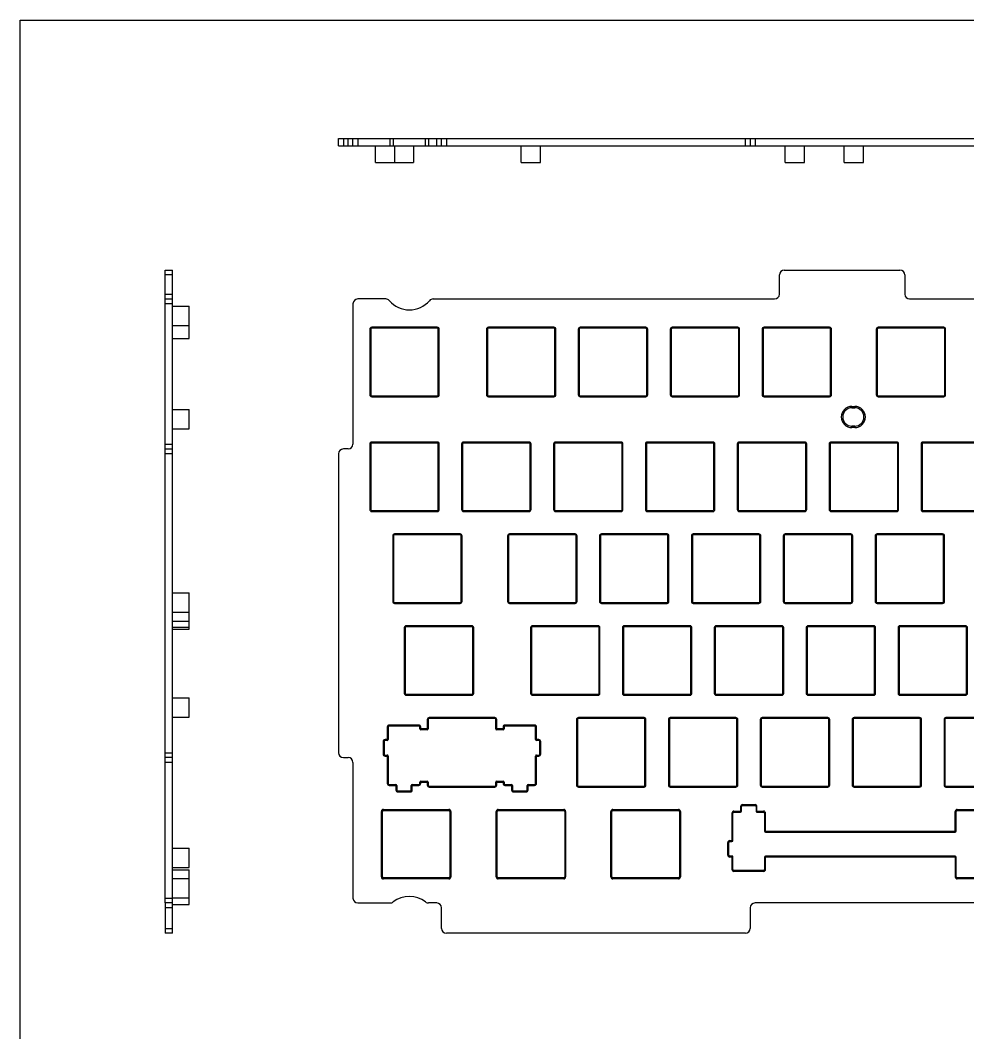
# Model space of a CAD drawing. Header units: millimetres. Extents: x 0 to 594, y 0 to 420.
# Drawn here: x 0 to 196.4, y 210 to 420 of the extents above; entities that cross this region are included whole.
import ezdxf

# ---------------------------------------------------------------- set-up
doc = ezdxf.new("R2010")
doc.units = ezdxf.units.MM
doc.header["$LTSCALE"] = 32.67
doc.layers.get('0').update_dxf_attribs({"linetype": 'CONTINUOUS'})

msp = doc.modelspace()

# ---------------------------------------------------------------- linework, layer by layer
at = {"color": 7, "linetype": 'Continuous'}
for p, q in [((0, 0), (0, 420)), ((0, 420), (594, 420)), ((65.99, 393.97), (65.99, 395.47)), ((65.99, 395.47), (503.15, 395.47)), ((66.99, 395.47), (66.99, 393.97)), ((67.99, 393.97), (67.99, 395.47)), ((68.99, 393.97), (68.99, 395.47)), ((69.99, 395.47), (69.99, 393.97)), ((76.72, 393.97), (76.72, 395.47)), ((77.33, 395.47), (77.33, 393.97)), ((84.05, 393.97), (84.05, 395.47)), ((84.66, 395.47), (84.66, 393.97)), ((86.35, 393.97), (86.35, 395.47)), ((87.35, 393.97), (87.35, 395.47)), ((88.35, 395.47), (88.35, 393.97)), ((150.35, 393.97), (150.35, 395.47)), ((151.35, 395.47), (151.35, 393.97)), ((152.35, 395.47), (152.35, 393.97)), ((65.99, 393.97), (503.15, 393.97)), ((73.64, 390.47), (73.64, 393.97)), ((77.64, 390.47), (77.64, 393.97)), ((81.54, 393.97), (81.54, 390.47)), ((103.88, 390.47), (103.88, 393.97)), ((107.88, 390.47), (107.88, 393.97)), ((158.62, 390.47), (158.62, 393.97)), ((162.62, 390.47), (162.62, 393.97)), ((170.84, 390.47), (170.84, 393.97)), ((174.84, 390.47), (174.84, 393.97)), ((73.64, 390.47), (77.64, 390.47)), ((77.7, 390.47), (81.54, 390.47)), ((103.88, 390.47), (107.88, 390.47)), ((158.62, 390.47), (162.62, 390.47)), ((170.84, 390.47), (174.84, 390.47)), ((30.05, 236.92), (30.05, 368.17)), ((30.05, 368.17), (31.55, 368.17)), ((31.55, 362.26), (31.55, 368.17)), ((158.4, 368.17), (182.4, 368.17)), ((31.55, 367.17), (30.05, 367.17)), ((157.4, 363.19), (157.4, 367.17)), ((183.4, 367.17), (183.4, 363.19)), ((30.05, 363.19), (31.55, 363.19)), ((30.05, 362.19), (31.55, 362.19)), ((31.55, 230.64), (31.55, 362.19)), ((75.78, 362.19), (69.99, 362.19)), ((85.6, 362.19), (156.4, 362.19)), ((184.4, 362.19), (202.92, 362.19)), ((31.55, 361.19), (30.05, 361.19)), ((31.55, 360.72), (35.05, 360.72)), ((35.05, 354.01), (35.05, 360.72)), ((68.99, 361.19), (68.99, 332.08)), ((31.55, 356.72), (35.05, 356.72)), ((72.47, 355.91), (72.47, 342.31)), ((72.47, 355.91), (72.67, 355.91)), ((72.67, 355.91), (72.67, 342.31)), ((72.87, 356.11), (72.87, 356.31)), ((86.47, 356.31), (72.87, 356.31)), ((86.47, 356.11), (72.87, 356.11)), ((86.47, 356.31), (86.47, 356.11)), ((86.67, 342.31), (86.67, 355.91)), ((86.67, 355.91), (86.87, 355.91)), ((86.87, 342.31), (86.87, 355.91)), ((96.66, 355.91), (96.66, 342.31)), ((96.66, 355.91), (96.86, 355.91)), ((96.86, 355.91), (96.86, 342.31)), ((97.06, 356.11), (97.06, 356.31)), ((110.66, 356.31), (97.06, 356.31)), ((110.66, 356.11), (97.06, 356.11)), ((110.66, 356.31), (110.66, 356.11)), ((110.86, 342.31), (110.86, 355.91)), ((110.86, 355.91), (111.06, 355.91)), ((111.06, 342.31), (111.06, 355.91)), ((115.71, 355.91), (115.71, 342.31)), ((115.71, 355.91), (115.91, 355.91)), ((115.91, 355.91), (115.91, 342.31)), ((116.11, 356.11), (116.11, 356.31)), ((129.71, 356.31), (116.11, 356.31)), ((129.71, 356.11), (116.11, 356.11)), ((129.71, 356.31), (129.71, 356.11)), ((129.91, 342.31), (129.91, 355.91)), ((129.91, 355.91), (130.11, 355.91)), ((130.11, 342.31), (130.11, 355.91)), ((134.76, 355.91), (134.76, 342.31)), ((134.76, 355.91), (134.96, 355.91)), ((134.96, 355.91), (134.96, 342.31)), ((135.16, 356.11), (135.16, 356.31)), ((148.76, 356.31), (135.16, 356.31)), ((148.76, 356.11), (135.16, 356.11)), ((148.76, 356.31), (148.76, 356.11)), ((148.96, 342.31), (148.96, 355.91)), ((148.96, 355.91), (149.16, 355.91)), ((149.16, 342.31), (149.16, 355.91)), ((153.81, 355.91), (153.81, 342.31)), ((153.81, 355.91), (154.01, 355.91)), ((154.01, 355.91), (154.01, 342.31)), ((154.21, 356.11), (154.21, 356.31)), ((167.81, 356.31), (154.21, 356.31)), ((167.81, 356.11), (154.21, 356.11)), ((167.81, 356.31), (167.81, 356.11)), ((168.01, 342.31), (168.01, 355.91)), ((168.01, 355.91), (168.21, 355.91)), ((168.21, 342.31), (168.21, 355.91)), ((177.47, 355.91), (177.47, 342.31)), ((177.47, 355.91), (177.67, 355.91)), ((177.67, 355.91), (177.67, 342.31)), ((177.87, 356.11), (177.87, 356.31)), ((191.47, 356.31), (177.87, 356.31)), ((191.47, 356.11), (177.87, 356.11)), ((191.47, 356.31), (191.47, 356.11)), ((191.67, 342.31), (191.67, 355.91)), ((191.67, 355.91), (191.87, 355.91)), ((191.87, 342.31), (191.87, 355.91)), ((31.55, 354.01), (35.05, 354.01)), ((72.67, 342.31), (72.47, 342.31)), ((86.87, 342.31), (86.67, 342.31)), ((96.86, 342.31), (96.66, 342.31)), ((111.06, 342.31), (110.86, 342.31)), ((115.91, 342.31), (115.71, 342.31)), ((130.11, 342.31), (129.91, 342.31)), ((134.96, 342.31), (134.76, 342.31)), ((149.16, 342.31), (148.96, 342.31)), ((154.01, 342.31), (153.81, 342.31)), ((168.21, 342.31), (168.01, 342.31)), ((177.67, 342.31), (177.47, 342.31)), ((191.87, 342.31), (191.67, 342.31)), ((72.87, 341.91), (72.87, 342.11)), ((72.87, 342.11), (86.47, 342.11)), ((72.87, 341.91), (86.47, 341.91)), ((86.47, 342.11), (86.47, 341.91)), ((97.06, 341.91), (97.06, 342.11)), ((97.06, 342.11), (110.66, 342.11)), ((97.06, 341.91), (110.66, 341.91)), ((110.66, 342.11), (110.66, 341.91)), ((116.11, 341.91), (116.11, 342.11)), ((116.11, 342.11), (129.71, 342.11)), ((116.11, 341.91), (129.71, 341.91)), ((129.71, 342.11), (129.71, 341.91)), ((135.16, 341.91), (135.16, 342.11)), ((135.16, 342.11), (148.76, 342.11)), ((135.16, 341.91), (148.76, 341.91)), ((148.76, 342.11), (148.76, 341.91)), ((154.21, 341.91), (154.21, 342.11)), ((154.21, 342.11), (167.81, 342.11)), ((154.21, 341.91), (167.81, 341.91)), ((167.81, 342.11), (167.81, 341.91)), ((177.87, 341.91), (177.87, 342.11)), ((177.87, 342.11), (191.47, 342.11)), ((177.87, 341.91), (191.47, 341.91)), ((191.47, 342.11), (191.47, 341.91)), ((31.55, 339.29), (35.05, 339.29)), ((35.05, 335.29), (35.05, 339.29)), ((172.43, 339.62), (172.43, 339.92)), ((172.43, 339.92), (173.03, 339.92)), ((172.43, 339.62), (173.03, 339.62)), ((173.03, 339.92), (173.03, 339.62)), ((31.55, 335.29), (35.05, 335.29)), ((31.55, 335.24), (35.05, 335.24)), ((172.43, 335.52), (172.43, 335.82)), ((173.03, 335.82), (172.43, 335.82)), ((173.03, 335.52), (172.43, 335.52)), ((173.03, 335.82), (173.03, 335.52)), ((30.05, 332.08), (31.55, 332.08)), ((72.47, 332.11), (72.47, 318.51)), ((72.47, 332.11), (72.67, 332.11)), ((72.67, 332.11), (72.67, 318.51)), ((72.87, 332.31), (72.87, 332.51)), ((86.47, 332.51), (72.87, 332.51)), ((86.47, 332.31), (72.87, 332.31)), ((86.47, 332.51), (86.47, 332.31)), ((86.67, 318.51), (86.67, 332.11)), ((86.67, 332.11), (86.87, 332.11)), ((86.87, 318.51), (86.87, 332.11)), ((91.52, 332.11), (91.52, 318.51)), ((91.52, 332.11), (91.72, 332.11)), ((91.72, 332.11), (91.72, 318.51)), ((91.92, 332.31), (91.92, 332.51)), ((105.52, 332.51), (91.92, 332.51)), ((105.52, 332.31), (91.92, 332.31)), ((105.52, 332.51), (105.52, 332.31)), ((105.72, 318.51), (105.72, 332.11)), ((105.72, 332.11), (105.92, 332.11)), ((105.92, 318.51), (105.92, 332.11)), ((110.57, 332.11), (110.57, 318.51)), ((110.57, 332.11), (110.77, 332.11)), ((110.77, 332.11), (110.77, 318.51)), ((110.97, 332.31), (110.97, 332.51)), ((124.57, 332.51), (110.97, 332.51)), ((124.57, 332.31), (110.97, 332.31)), ((124.57, 332.51), (124.57, 332.31)), ((124.77, 318.51), (124.77, 332.11)), ((124.77, 332.11), (124.97, 332.11)), ((124.97, 318.51), (124.97, 332.11)), ((129.62, 332.11), (129.62, 318.51)), ((129.62, 332.11), (129.82, 332.11)), ((129.82, 332.11), (129.82, 318.51)), ((130.02, 332.31), (130.02, 332.51)), ((143.62, 332.51), (130.02, 332.51)), ((143.62, 332.31), (130.02, 332.31)), ((143.62, 332.51), (143.62, 332.31)), ((143.82, 318.51), (143.82, 332.11)), ((143.82, 332.11), (144.02, 332.11)), ((144.02, 318.51), (144.02, 332.11)), ((148.67, 332.11), (148.67, 318.51)), ((148.67, 332.11), (148.87, 332.11)), ((148.87, 332.11), (148.87, 318.51)), ((149.07, 332.31), (149.07, 332.51)), ((162.67, 332.51), (149.07, 332.51)), ((162.67, 332.31), (149.07, 332.31)), ((162.67, 332.51), (162.67, 332.31)), ((162.87, 318.51), (162.87, 332.11)), ((162.87, 332.11), (163.07, 332.11)), ((163.07, 318.51), (163.07, 332.11)), ((167.72, 332.11), (167.72, 318.51)), ((167.72, 332.11), (167.92, 332.11)), ((167.92, 332.11), (167.92, 318.51)), ((168.12, 332.31), (168.12, 332.51)), ((181.72, 332.51), (168.12, 332.51)), ((181.72, 332.31), (168.12, 332.31)), ((181.72, 332.51), (181.72, 332.31)), ((181.92, 318.51), (181.92, 332.11)), ((181.92, 332.11), (182.12, 332.11)), ((182.12, 318.51), (182.12, 332.11)), ((186.77, 332.11), (186.77, 318.51)), ((186.77, 332.11), (186.97, 332.11)), ((186.97, 332.11), (186.97, 318.51)), ((187.17, 332.31), (187.17, 332.51)), ((200.77, 332.51), (187.17, 332.51)), ((200.77, 332.31), (187.17, 332.31)), ((30.05, 331.08), (31.55, 331.08)), ((31.55, 330.08), (30.05, 330.08)), ((65.99, 330.08), (65.99, 268.08)), ((67.99, 331.08), (66.99, 331.08)), ((72.67, 318.51), (72.47, 318.51)), ((72.87, 318.11), (72.87, 318.31)), ((72.87, 318.31), (86.47, 318.31)), ((72.87, 318.11), (86.47, 318.11)), ((86.47, 318.31), (86.47, 318.11)), ((86.87, 318.51), (86.67, 318.51)), ((91.72, 318.51), (91.52, 318.51)), ((91.92, 318.11), (91.92, 318.31)), ((91.92, 318.31), (105.52, 318.31)), ((91.92, 318.11), (105.52, 318.11)), ((105.52, 318.31), (105.52, 318.11)), ((105.92, 318.51), (105.72, 318.51)), ((110.77, 318.51), (110.57, 318.51)), ((110.97, 318.11), (110.97, 318.31)), ((110.97, 318.31), (124.57, 318.31)), ((110.97, 318.11), (124.57, 318.11)), ((124.57, 318.31), (124.57, 318.11)), ((124.97, 318.51), (124.77, 318.51)), ((129.82, 318.51), (129.62, 318.51)), ((130.02, 318.11), (130.02, 318.31)), ((130.02, 318.31), (143.62, 318.31)), ((130.02, 318.11), (143.62, 318.11)), ((143.62, 318.31), (143.62, 318.11)), ((144.02, 318.51), (143.82, 318.51)), ((148.87, 318.51), (148.67, 318.51)), ((149.07, 318.11), (149.07, 318.31)), ((149.07, 318.31), (162.67, 318.31)), ((149.07, 318.11), (162.67, 318.11)), ((162.67, 318.31), (162.67, 318.11)), ((163.07, 318.51), (162.87, 318.51)), ((167.92, 318.51), (167.72, 318.51)), ((168.12, 318.11), (168.12, 318.31)), ((168.12, 318.31), (181.72, 318.31)), ((168.12, 318.11), (181.72, 318.11)), ((181.72, 318.31), (181.72, 318.11)), ((182.12, 318.51), (181.92, 318.51)), ((186.97, 318.51), (186.77, 318.51)), ((187.17, 318.11), (187.17, 318.31)), ((187.17, 318.31), (200.77, 318.31)), ((187.17, 318.11), (200.77, 318.11)), ((77.22, 313.06), (77.22, 299.46)), ((77.22, 313.06), (77.42, 313.06)), ((77.42, 313.06), (77.42, 299.46)), ((77.62, 313.26), (77.62, 313.46)), ((91.22, 313.46), (77.62, 313.46)), ((91.22, 313.26), (77.62, 313.26)), ((91.22, 313.46), (91.22, 313.26)), ((91.42, 299.46), (91.42, 313.06)), ((91.42, 313.06), (91.62, 313.06)), ((91.62, 299.46), (91.62, 313.06)), ((101.05, 313.06), (101.05, 299.46)), ((101.05, 313.06), (101.25, 313.06)), ((101.25, 313.06), (101.25, 299.46)), ((101.45, 313.26), (101.45, 313.46)), ((115.05, 313.46), (101.45, 313.46)), ((115.05, 313.26), (101.45, 313.26)), ((115.05, 313.46), (115.05, 313.26)), ((115.25, 299.46), (115.25, 313.06)), ((115.25, 313.06), (115.45, 313.06)), ((115.45, 299.46), (115.45, 313.06)), ((120.1, 313.06), (120.1, 299.46)), ((120.1, 313.06), (120.3, 313.06)), ((120.3, 313.06), (120.3, 299.46)), ((120.5, 313.26), (120.5, 313.46)), ((134.1, 313.46), (120.5, 313.46)), ((134.1, 313.26), (120.5, 313.26)), ((134.1, 313.46), (134.1, 313.26)), ((134.3, 299.46), (134.3, 313.06)), ((134.3, 313.06), (134.5, 313.06)), ((134.5, 299.46), (134.5, 313.06)), ((139.15, 313.06), (139.15, 299.46)), ((139.15, 313.06), (139.35, 313.06)), ((139.35, 313.06), (139.35, 299.46)), ((139.55, 313.26), (139.55, 313.46)), ((153.15, 313.46), (139.55, 313.46)), ((153.15, 313.26), (139.55, 313.26)), ((153.15, 313.46), (153.15, 313.26)), ((153.35, 299.46), (153.35, 313.06)), ((153.35, 313.06), (153.55, 313.06)), ((153.55, 299.46), (153.55, 313.06)), ((158.2, 313.06), (158.2, 299.46)), ((158.2, 313.06), (158.4, 313.06)), ((158.4, 313.06), (158.4, 299.46)), ((158.6, 313.26), (158.6, 313.46)), ((172.2, 313.46), (158.6, 313.46)), ((172.2, 313.26), (158.6, 313.26)), ((172.2, 313.46), (172.2, 313.26)), ((172.4, 299.46), (172.4, 313.06)), ((172.4, 313.06), (172.6, 313.06)), ((172.6, 299.46), (172.6, 313.06)), ((177.25, 313.06), (177.25, 299.46)), ((177.25, 313.06), (177.45, 313.06)), ((177.45, 313.06), (177.45, 299.46)), ((177.65, 313.26), (177.65, 313.46)), ((191.25, 313.46), (177.65, 313.46)), ((191.25, 313.26), (177.65, 313.26)), ((191.25, 313.46), (191.25, 313.26)), ((191.45, 299.46), (191.45, 313.06)), ((191.45, 313.06), (191.65, 313.06)), ((191.65, 299.46), (191.65, 313.06)), ((31.55, 301.25), (35.05, 301.25)), ((35.05, 293.71), (35.05, 301.25)), ((77.42, 299.46), (77.22, 299.46)), ((77.62, 299.06), (77.62, 299.26)), ((77.62, 299.26), (91.22, 299.26)), ((77.62, 299.06), (91.22, 299.06)), ((91.22, 299.26), (91.22, 299.06)), ((91.62, 299.46), (91.42, 299.46)), ((101.25, 299.46), (101.05, 299.46)), ((101.45, 299.06), (101.45, 299.26)), ((101.45, 299.26), (115.05, 299.26)), ((101.45, 299.06), (115.05, 299.06)), ((115.05, 299.26), (115.05, 299.06)), ((115.45, 299.46), (115.25, 299.46)), ((120.3, 299.46), (120.1, 299.46)), ((120.5, 299.06), (120.5, 299.26)), ((120.5, 299.26), (134.1, 299.26)), ((120.5, 299.06), (134.1, 299.06)), ((134.1, 299.26), (134.1, 299.06)), ((134.5, 299.46), (134.3, 299.46)), ((139.35, 299.46), (139.15, 299.46)), ((139.55, 299.06), (139.55, 299.26)), ((139.55, 299.26), (153.15, 299.26)), ((139.55, 299.06), (153.15, 299.06)), ((153.15, 299.26), (153.15, 299.06)), ((153.55, 299.46), (153.35, 299.46)), ((158.4, 299.46), (158.2, 299.46)), ((158.6, 299.06), (158.6, 299.26)), ((158.6, 299.26), (172.2, 299.26)), ((158.6, 299.06), (172.2, 299.06)), ((172.2, 299.26), (172.2, 299.06)), ((172.6, 299.46), (172.4, 299.46)), ((177.45, 299.46), (177.25, 299.46)), ((177.65, 299.06), (177.65, 299.26)), ((177.65, 299.26), (191.25, 299.26)), ((177.65, 299.06), (191.25, 299.06)), ((191.25, 299.26), (191.25, 299.06)), ((191.65, 299.46), (191.45, 299.46)), ((31.55, 297.25), (35.05, 297.25)), ((31.55, 295.36), (35.05, 295.36)), ((31.55, 294.11), (35.05, 294.11)), ((79.61, 294.01), (79.61, 280.41)), ((79.61, 294.01), (79.81, 294.01)), ((79.81, 294.01), (79.81, 280.41)), ((80.01, 294.21), (80.01, 294.41)), ((93.61, 294.41), (80.01, 294.41)), ((93.61, 294.21), (80.01, 294.21)), ((93.61, 294.41), (93.61, 294.21)), ((93.81, 280.41), (93.81, 294.01)), ((93.81, 294.01), (94.01, 294.01)), ((94.01, 280.41), (94.01, 294.01)), ((105.8, 294.01), (105.8, 280.41)), ((105.8, 294.01), (106, 294.01)), ((106, 294.01), (106, 280.41)), ((106.2, 294.21), (106.2, 294.41)), ((119.8, 294.41), (106.2, 294.41)), ((119.8, 294.21), (106.2, 294.21)), ((119.8, 294.41), (119.8, 294.21)), ((120, 280.41), (120, 294.01)), ((120, 294.01), (120.2, 294.01)), ((120.2, 280.41), (120.2, 294.01)), ((124.85, 294.01), (124.85, 280.41)), ((124.85, 294.01), (125.05, 294.01)), ((125.05, 294.01), (125.05, 280.41)), ((125.25, 294.21), (125.25, 294.41)), ((138.85, 294.41), (125.25, 294.41)), ((138.85, 294.21), (125.25, 294.21)), ((138.85, 294.41), (138.85, 294.21)), ((139.05, 280.41), (139.05, 294.01)), ((139.05, 294.01), (139.25, 294.01)), ((139.25, 280.41), (139.25, 294.01)), ((143.9, 294.01), (143.9, 280.41)), ((143.9, 294.01), (144.1, 294.01)), ((144.1, 294.01), (144.1, 280.41)), ((144.3, 294.21), (144.3, 294.41)), ((157.9, 294.41), (144.3, 294.41)), ((157.9, 294.21), (144.3, 294.21)), ((157.9, 294.41), (157.9, 294.21)), ((158.1, 280.41), (158.1, 294.01)), ((158.1, 294.01), (158.3, 294.01)), ((158.3, 280.41), (158.3, 294.01)), ((162.95, 294.01), (162.95, 280.41)), ((162.95, 294.01), (163.15, 294.01)), ((163.15, 294.01), (163.15, 280.41)), ((163.35, 294.21), (163.35, 294.41)), ((176.95, 294.41), (163.35, 294.41)), ((176.95, 294.21), (163.35, 294.21)), ((176.95, 294.41), (176.95, 294.21)), ((177.15, 280.41), (177.15, 294.01)), ((177.15, 294.01), (177.35, 294.01)), ((177.35, 280.41), (177.35, 294.01)), ((182, 294.01), (182, 280.41)), ((182, 294.01), (182.2, 294.01)), ((182.2, 294.01), (182.2, 280.41)), ((182.4, 294.21), (182.4, 294.41)), ((196, 294.41), (182.4, 294.41)), ((196, 294.21), (182.4, 294.21)), ((196, 294.41), (196, 294.21)), ((196.2, 280.41), (196.2, 294.01)), ((196.2, 294.01), (196.4, 294.01)), ((196.4, 280.41), (196.4, 294.01)), ((31.55, 293.71), (35.05, 293.71)), ((31.55, 279.45), (35.05, 279.45)), ((35.05, 275.45), (35.05, 279.45)), ((79.81, 280.41), (79.61, 280.41)), ((80.01, 280.01), (80.01, 280.21)), ((80.01, 280.21), (93.61, 280.21)), ((80.01, 280.01), (93.61, 280.01)), ((93.61, 280.21), (93.61, 280.01)), ((94.01, 280.41), (93.81, 280.41)), ((106, 280.41), (105.8, 280.41)), ((106.2, 280.01), (106.2, 280.21)), ((106.2, 280.21), (119.8, 280.21)), ((106.2, 280.01), (119.8, 280.01)), ((119.8, 280.21), (119.8, 280.01)), ((120.2, 280.41), (120, 280.41)), ((125.05, 280.41), (124.85, 280.41)), ((125.25, 280.01), (125.25, 280.21)), ((125.25, 280.21), (138.85, 280.21)), ((125.25, 280.01), (138.85, 280.01)), ((138.85, 280.21), (138.85, 280.01)), ((139.25, 280.41), (139.05, 280.41)), ((144.1, 280.41), (143.9, 280.41)), ((144.3, 280.01), (144.3, 280.21)), ((144.3, 280.21), (157.9, 280.21)), ((144.3, 280.01), (157.9, 280.01)), ((157.9, 280.21), (157.9, 280.01)), ((158.3, 280.41), (158.1, 280.41)), ((163.15, 280.41), (162.95, 280.41)), ((163.35, 280.01), (163.35, 280.21)), ((163.35, 280.21), (176.95, 280.21)), ((163.35, 280.01), (176.95, 280.01)), ((176.95, 280.21), (176.95, 280.01)), ((177.35, 280.41), (177.15, 280.41)), ((182.2, 280.41), (182, 280.41)), ((182.4, 280.01), (182.4, 280.21)), ((182.4, 280.21), (196, 280.21)), ((182.4, 280.01), (196, 280.01)), ((196, 280.21), (196, 280.01)), ((196.4, 280.41), (196.2, 280.41)), ((31.55, 275.45), (35.05, 275.45)), ((84.78, 275.16), (84.78, 275.36)), ((98.38, 275.36), (84.78, 275.36)), ((98.38, 275.16), (84.78, 275.16)), ((98.38, 275.36), (98.38, 275.16)), ((115.73, 275.16), (115.73, 275.36)), ((129.33, 275.36), (115.73, 275.36)), ((129.33, 275.16), (115.73, 275.16)), ((129.33, 275.36), (129.33, 275.16)), ((134.78, 275.16), (134.78, 275.36)), ((148.38, 275.36), (134.78, 275.36)), ((148.38, 275.16), (134.78, 275.16)), ((148.38, 275.36), (148.38, 275.16)), ((153.83, 275.16), (153.83, 275.36)), ((167.43, 275.36), (153.83, 275.36)), ((167.43, 275.16), (153.83, 275.16)), ((167.43, 275.36), (167.43, 275.16)), ((172.88, 275.16), (172.88, 275.36)), ((186.48, 275.36), (172.88, 275.36)), ((186.48, 275.16), (172.88, 275.16)), ((186.48, 275.36), (186.48, 275.16)), ((191.93, 275.16), (191.93, 275.36)), ((205.53, 275.36), (191.93, 275.36)), ((205.53, 275.16), (191.93, 275.16)), ((76.1, 273.41), (76.1, 270.61)), ((76.1, 273.41), (76.3, 273.41)), ((76.3, 273.41), (76.3, 270.81)), ((76.5, 273.61), (76.5, 273.81)), ((82.65, 273.81), (76.5, 273.81)), ((82.65, 273.61), (76.5, 273.61)), ((82.65, 273.81), (82.65, 273.61)), ((82.85, 273.01), (82.85, 273.41)), ((82.85, 273.41), (83.05, 273.41)), ((84.58, 273.01), (82.85, 273.01)), ((83.05, 272.81), (83.05, 273.41)), ((84.38, 274.96), (84.38, 272.81)), ((84.38, 274.96), (84.58, 274.96)), ((84.58, 274.96), (84.58, 273.01)), ((98.58, 273.01), (98.58, 274.96)), ((98.58, 274.96), (98.78, 274.96)), ((100.3, 273.01), (98.58, 273.01)), ((98.78, 272.81), (98.78, 274.96)), ((100.1, 273.41), (100.1, 272.81)), ((100.1, 273.41), (100.3, 273.41)), ((100.3, 273.41), (100.3, 273.01)), ((100.5, 273.61), (100.5, 273.81)), ((106.65, 273.81), (100.5, 273.81)), ((106.65, 273.61), (100.5, 273.61)), ((106.65, 273.81), (106.65, 273.61)), ((106.85, 270.81), (106.85, 273.41)), ((106.85, 273.41), (107.05, 273.41)), ((107.05, 270.61), (107.05, 273.41)), ((115.33, 274.96), (115.33, 261.36)), ((115.33, 274.96), (115.53, 274.96)), ((115.53, 274.96), (115.53, 261.36)), ((129.53, 261.36), (129.53, 274.96)), ((129.53, 274.96), (129.73, 274.96)), ((129.73, 261.36), (129.73, 274.96)), ((134.38, 274.96), (134.38, 261.36)), ((134.38, 274.96), (134.58, 274.96)), ((134.58, 274.96), (134.58, 261.36)), ((148.58, 261.36), (148.58, 274.96)), ((148.58, 274.96), (148.78, 274.96)), ((148.78, 261.36), (148.78, 274.96)), ((153.43, 274.96), (153.43, 261.36)), ((153.43, 274.96), (153.63, 274.96)), ((153.63, 274.96), (153.63, 261.36)), ((167.63, 261.36), (167.63, 274.96)), ((167.63, 274.96), (167.83, 274.96)), ((167.83, 261.36), (167.83, 274.96)), ((172.48, 274.96), (172.48, 261.36)), ((172.48, 274.96), (172.68, 274.96)), ((172.68, 274.96), (172.68, 261.36)), ((186.68, 261.36), (186.68, 274.96)), ((186.68, 274.96), (186.88, 274.96)), ((186.88, 261.36), (186.88, 274.96)), ((191.53, 274.96), (191.53, 261.36)), ((191.53, 274.96), (191.73, 274.96)), ((191.73, 274.96), (191.73, 261.36)), ((84.38, 272.81), (83.05, 272.81)), ((100.1, 272.81), (98.78, 272.81)), ((75.23, 270.41), (75.23, 267.8)), ((75.23, 270.41), (75.43, 270.41)), ((75.43, 270.41), (75.43, 267.8)), ((75.63, 270.61), (75.63, 270.81)), ((76.3, 270.81), (75.63, 270.81)), ((76.1, 270.61), (75.63, 270.61)), ((107.53, 270.81), (106.85, 270.81)), ((107.53, 270.61), (107.05, 270.61)), ((107.53, 270.81), (107.53, 270.61)), ((107.73, 267.8), (107.73, 270.41)), ((107.73, 270.41), (107.93, 270.41)), ((107.93, 267.8), (107.93, 270.41)), ((30.05, 268.08), (31.55, 268.08)), ((31.55, 267.08), (30.05, 267.08)), ((66.99, 267.08), (67.99, 267.08)), ((75.43, 267.8), (75.23, 267.8)), ((75.63, 267.4), (75.63, 267.6)), ((75.63, 267.6), (76.1, 267.6)), ((75.63, 267.4), (76.3, 267.4)), ((76.1, 267.6), (76.1, 261.7)), ((76.3, 267.4), (76.3, 261.7)), ((106.85, 261.7), (106.85, 267.4)), ((106.85, 267.4), (107.53, 267.4)), ((107.05, 261.7), (107.05, 267.6)), ((107.05, 267.6), (107.53, 267.6)), ((107.53, 267.6), (107.53, 267.4)), ((107.93, 267.8), (107.73, 267.8)), ((31.55, 266.08), (30.05, 266.08)), ((68.99, 266.08), (68.99, 237.92)), ((76.3, 261.7), (76.1, 261.7)), ((76.5, 261.3), (76.5, 261.5)), ((76.5, 261.5), (77.88, 261.5)), ((76.5, 261.3), (78.08, 261.3)), ((77.88, 261.5), (77.88, 260.35)), ((78.08, 261.3), (78.08, 260.35)), ((81.08, 260.35), (81.08, 261.3)), ((81.08, 261.3), (82.65, 261.3)), ((81.28, 260.35), (81.28, 261.5)), ((81.28, 261.5), (82.65, 261.5)), ((82.65, 261.5), (82.65, 261.3)), ((82.85, 261.7), (82.85, 261.96)), ((82.85, 261.96), (84.58, 261.96)), ((83.05, 261.7), (82.85, 261.7)), ((83.05, 261.7), (83.05, 262.16)), ((83.05, 262.16), (84.38, 262.16)), ((84.38, 262.16), (84.38, 261.36)), ((84.58, 261.36), (84.38, 261.36)), ((84.58, 261.96), (84.58, 261.36)), ((84.78, 260.96), (84.78, 261.16)), ((84.78, 261.16), (98.38, 261.16)), ((84.78, 260.96), (98.38, 260.96)), ((98.38, 261.16), (98.38, 260.96)), ((98.58, 261.36), (98.58, 261.96)), ((98.58, 261.96), (100.3, 261.96)), ((98.78, 261.36), (98.58, 261.36)), ((98.78, 261.36), (98.78, 262.16)), ((98.78, 262.16), (100.1, 262.16)), ((100.1, 262.16), (100.1, 261.7)), ((100.3, 261.7), (100.1, 261.7)), ((100.3, 261.96), (100.3, 261.7)), ((100.5, 261.3), (100.5, 261.5)), ((100.5, 261.5), (101.88, 261.5)), ((100.5, 261.3), (102.08, 261.3)), ((101.88, 261.5), (101.88, 260.35)), ((102.08, 261.3), (102.08, 260.35)), ((105.08, 260.35), (105.08, 261.3)), ((105.08, 261.3), (106.65, 261.3)), ((105.28, 260.35), (105.28, 261.5)), ((105.28, 261.5), (106.65, 261.5)), ((106.65, 261.5), (106.65, 261.3)), ((107.05, 261.7), (106.85, 261.7)), ((115.53, 261.36), (115.33, 261.36)), ((115.73, 260.96), (115.73, 261.16)), ((115.73, 261.16), (129.33, 261.16)), ((115.73, 260.96), (129.33, 260.96)), ((129.33, 261.16), (129.33, 260.96)), ((129.73, 261.36), (129.53, 261.36)), ((134.58, 261.36), (134.38, 261.36)), ((134.78, 260.96), (134.78, 261.16)), ((134.78, 261.16), (148.38, 261.16)), ((134.78, 260.96), (148.38, 260.96)), ((148.38, 261.16), (148.38, 260.96)), ((148.78, 261.36), (148.58, 261.36)), ((153.63, 261.36), (153.43, 261.36)), ((153.83, 260.96), (153.83, 261.16)), ((153.83, 261.16), (167.43, 261.16)), ((153.83, 260.96), (167.43, 260.96)), ((167.43, 261.16), (167.43, 260.96)), ((167.83, 261.36), (167.63, 261.36)), ((172.68, 261.36), (172.48, 261.36)), ((172.88, 260.96), (172.88, 261.16)), ((172.88, 261.16), (186.48, 261.16)), ((172.88, 260.96), (186.48, 260.96)), ((186.48, 261.16), (186.48, 260.96)), ((186.88, 261.36), (186.68, 261.36)), ((191.73, 261.36), (191.53, 261.36)), ((191.93, 260.96), (191.93, 261.16)), ((191.93, 261.16), (205.53, 261.16)), ((191.93, 260.96), (205.53, 260.96)), ((78.08, 260.35), (77.88, 260.35)), ((78.28, 259.95), (78.28, 260.15)), ((78.28, 260.15), (80.88, 260.15)), ((78.28, 259.95), (80.88, 259.95)), ((80.88, 260.15), (80.88, 259.95)), ((81.28, 260.35), (81.08, 260.35)), ((102.08, 260.35), (101.88, 260.35)), ((102.28, 259.95), (102.28, 260.15)), ((102.28, 260.15), (104.88, 260.15)), ((102.28, 259.95), (104.88, 259.95)), ((104.88, 260.15), (104.88, 259.95)), ((105.28, 260.35), (105.08, 260.35)), ((75.28, 256.11), (75.28, 256.31)), ((75.28, 256.31), (88.88, 256.31)), ((88.88, 256.31), (88.88, 256.11)), ((99.08, 256.11), (99.08, 256.31)), ((99.08, 256.31), (112.68, 256.31)), ((112.68, 256.31), (112.68, 256.11)), ((122.88, 256.11), (122.88, 256.31)), ((122.88, 256.31), (136.48, 256.31)), ((136.48, 256.31), (136.48, 256.11)), ((149.35, 256.91), (149.35, 255.76)), ((149.35, 256.91), (149.55, 256.91)), ((149.55, 255.96), (149.55, 256.91)), ((149.75, 257.11), (149.75, 257.31)), ((149.75, 257.31), (152.35, 257.31)), ((149.75, 257.11), (152.35, 257.11)), ((152.35, 257.31), (152.35, 257.11)), ((152.55, 256.91), (152.55, 255.96)), ((152.55, 256.91), (152.75, 256.91)), ((152.75, 255.76), (152.75, 256.91)), ((194.25, 256.11), (194.25, 256.31)), ((194.25, 256.31), (207.85, 256.31)), ((74.88, 242.31), (74.88, 255.91)), ((74.88, 255.91), (75.08, 255.91)), ((75.08, 242.31), (75.08, 255.91)), ((75.28, 256.11), (88.88, 256.11)), ((89.08, 255.91), (89.08, 242.31)), ((89.08, 255.91), (89.28, 255.91)), ((89.28, 255.91), (89.28, 242.31)), ((98.68, 242.31), (98.68, 255.91)), ((98.68, 255.91), (98.88, 255.91)), ((98.88, 242.31), (98.88, 255.91)), ((99.08, 256.11), (112.68, 256.11)), ((112.88, 255.91), (112.88, 242.31)), ((112.88, 255.91), (113.08, 255.91)), ((113.08, 255.91), (113.08, 242.31)), ((122.48, 242.31), (122.48, 255.91)), ((122.48, 255.91), (122.68, 255.91)), ((122.68, 242.31), (122.68, 255.91)), ((122.88, 256.11), (136.48, 256.11)), ((136.68, 255.91), (136.68, 242.31)), ((136.68, 255.91), (136.88, 255.91)), ((136.88, 255.91), (136.88, 242.31)), ((147.57, 255.56), (147.57, 249.66)), ((147.57, 255.56), (147.77, 255.56)), ((147.77, 249.86), (147.77, 255.56)), ((147.97, 255.76), (147.97, 255.96)), ((147.97, 255.96), (149.55, 255.96)), ((147.97, 255.76), (149.35, 255.76)), ((152.55, 255.96), (154.12, 255.96)), ((152.75, 255.76), (154.12, 255.76)), ((154.12, 255.96), (154.12, 255.76)), ((154.32, 255.56), (154.32, 251.81)), ((154.32, 255.56), (154.52, 255.56)), ((154.52, 251.61), (154.52, 255.56)), ((193.85, 251.61), (193.85, 255.91)), ((193.85, 255.91), (194.05, 255.91)), ((194.05, 251.81), (194.05, 255.91)), ((194.25, 256.11), (207.85, 256.11)), ((154.32, 251.81), (194.05, 251.81)), ((154.52, 251.61), (193.85, 251.61)), ((31.55, 248.3), (35.05, 248.3)), ((35.05, 244.3), (35.05, 248.3)), ((146.7, 246.85), (146.7, 249.46)), ((146.7, 249.46), (146.9, 249.46)), ((146.9, 246.85), (146.9, 249.46)), ((147.1, 249.66), (147.1, 249.86)), ((147.1, 249.86), (147.77, 249.86)), ((147.1, 249.66), (147.57, 249.66)), ((146.9, 246.85), (146.7, 246.85)), ((147.1, 246.45), (147.1, 246.65)), ((147.57, 246.65), (147.1, 246.65)), ((147.77, 246.45), (147.1, 246.45)), ((147.57, 246.65), (147.57, 243.85)), ((147.77, 243.85), (147.77, 246.45)), ((154.32, 246.41), (154.32, 243.85)), ((194.05, 246.41), (154.32, 246.41)), ((154.52, 243.85), (154.52, 246.61)), ((193.85, 246.61), (154.52, 246.61)), ((193.85, 246.61), (193.85, 242.31)), ((194.05, 242.31), (194.05, 246.41)), ((31.55, 244.3), (35.05, 244.3)), ((31.55, 243.8), (35.05, 243.8)), ((35.05, 236.61), (35.05, 243.8)), ((147.77, 243.85), (147.57, 243.85)), ((147.97, 243.45), (147.97, 243.65)), ((154.12, 243.65), (147.97, 243.65)), ((154.12, 243.65), (154.12, 243.45)), ((154.52, 243.85), (154.32, 243.85)), ((31.55, 242), (35.05, 242)), ((75.08, 242.31), (74.88, 242.31)), ((75.28, 241.91), (75.28, 242.11)), ((88.88, 242.11), (75.28, 242.11)), ((88.88, 241.91), (75.28, 241.91)), ((88.88, 242.11), (88.88, 241.91)), ((89.28, 242.31), (89.08, 242.31)), ((98.88, 242.31), (98.68, 242.31)), ((99.08, 241.91), (99.08, 242.11)), ((112.68, 242.11), (99.08, 242.11)), ((112.68, 241.91), (99.08, 241.91)), ((112.68, 242.11), (112.68, 241.91)), ((113.08, 242.31), (112.88, 242.31)), ((122.68, 242.31), (122.48, 242.31)), ((122.88, 241.91), (122.88, 242.11)), ((136.48, 242.11), (122.88, 242.11)), ((136.48, 241.91), (122.88, 241.91)), ((136.48, 242.11), (136.48, 241.91)), ((136.88, 242.31), (136.68, 242.31)), ((154.12, 243.45), (147.97, 243.45)), ((194.05, 242.31), (193.85, 242.31)), ((194.25, 241.91), (194.25, 242.11)), ((207.85, 242.11), (194.25, 242.11)), ((207.85, 241.91), (194.25, 241.91)), ((30.05, 237.92), (31.55, 237.92)), ((31.55, 238), (35.05, 238)), ((31.55, 236.92), (30.05, 236.92)), ((30.05, 236.85), (30.05, 230.64)), ((31.55, 235.92), (30.05, 235.92)), ((31.55, 236.61), (35.05, 236.61)), ((69.99, 236.92), (76.72, 236.92)), ((86.35, 236.92), (84.66, 236.92)), ((87.35, 231.64), (87.35, 235.92)), ((151.35, 235.92), (151.35, 231.64)), ((203.92, 236.92), (152.35, 236.92)), ((30.05, 231.64), (31.55, 231.64)), ((31.55, 230.64), (30.05, 230.64)), ((150.35, 230.64), (88.35, 230.64))]:
    msp.add_line(p, q, dxfattribs=at)
for centre, radius, start, end in [((158.4, 367.17), 1, 90, 180), ((182.4, 367.17), 1, 0, 90), ((69.99, 361.19), 1, 90, 180), ((75.78, 361.19), 1, 40.4201, 90), ((80.69, 365.37), 5.45, 220.4201, 319.5799), ((85.6, 361.19), 1, 90, 139.5799), ((156.4, 363.19), 1, 270, 360), ((184.4, 363.19), 1, 180, 270), ((72.87, 355.91), 0.4, 90.0008, 179.9992), ((72.87, 355.91), 0.2, 90, 180), ((86.47, 355.91), 0.4, 0.0008, 89.9992), ((86.47, 355.91), 0.2, 0, 90), ((97.06, 355.91), 0.4, 90.0008, 179.9992), ((97.06, 355.91), 0.2, 90, 180), ((110.66, 355.91), 0.4, 0.0008, 89.9992), ((110.66, 355.91), 0.2, 359.9999, 90), ((116.11, 355.91), 0.4, 90.0008, 179.9992), ((116.11, 355.91), 0.2, 90, 180), ((129.71, 355.91), 0.4, 0.0008, 89.9992), ((129.71, 355.91), 0.2, 359.9999, 90), ((135.16, 355.91), 0.4, 90.0008, 179.9992), ((135.16, 355.91), 0.2, 89.9999, 180), ((148.76, 355.91), 0.4, 0.0008, 89.9992), ((148.76, 355.91), 0.2, 0, 90), ((154.21, 355.91), 0.4, 90.0008, 179.9992), ((154.21, 355.91), 0.2, 90, 180), ((167.81, 355.91), 0.4, 0.0008, 89.9992), ((167.81, 355.91), 0.2, 0, 90), ((177.87, 355.91), 0.4, 90.0008, 179.9992), ((177.87, 355.91), 0.2, 89.9999, 180), ((191.47, 355.91), 0.4, 0.0008, 89.9992), ((191.47, 355.91), 0.2, 0, 90), ((72.87, 342.31), 0.4, 180.0008, 269.9992), ((72.87, 342.31), 0.2, 180, 270), ((86.47, 342.31), 0.4, 270.0008, 359.9992), ((86.47, 342.31), 0.2, 270, 360), ((97.06, 342.31), 0.4, 180.0008, 269.9992), ((97.06, 342.31), 0.2, 180, 270), ((110.66, 342.31), 0.4, 270.0008, 359.9992), ((110.66, 342.31), 0.2, 270, 360), ((116.11, 342.31), 0.4, 180.0008, 269.9992), ((116.11, 342.31), 0.2, 180, 270), ((129.71, 342.31), 0.4, 270.0008, 359.9992), ((129.71, 342.31), 0.2, 270, 360), ((135.16, 342.31), 0.4, 180.0008, 269.9992), ((135.16, 342.31), 0.2, 180, 270), ((148.76, 342.31), 0.4, 270.0008, 359.9992), ((148.76, 342.31), 0.2, 270, 360), ((154.21, 342.31), 0.4, 180.0008, 269.9992), ((154.21, 342.31), 0.2, 180, 270), ((167.81, 342.31), 0.4, 270.0008, 359.9992), ((167.81, 342.31), 0.2, 269.9999, 360), ((177.87, 342.31), 0.4, 180.0008, 269.9992), ((177.87, 342.31), 0.2, 180, 270), ((191.47, 342.31), 0.4, 270.0008, 359.9992), ((191.47, 342.31), 0.2, 270, 360), ((172.43, 337.72), 2.2, 90, 270), ((172.43, 337.72), 1.9, 90, 270), ((173.03, 337.72), 2.2, 270, 90), ((173.03, 337.72), 1.9, 270, 90), ((67.99, 332.08), 1, 270, 360), ((72.87, 332.11), 0.4, 90.0008, 179.9992), ((72.87, 332.11), 0.2, 90, 180), ((86.47, 332.11), 0.4, 0.0008, 89.9992), ((86.47, 332.11), 0.2, 0, 90), ((91.92, 332.11), 0.4, 90.0008, 179.9992), ((91.92, 332.11), 0.2, 90, 180), ((105.52, 332.11), 0.4, 0.0008, 89.9992), ((105.52, 332.11), 0.2, 0, 90), ((110.97, 332.11), 0.4, 90.0008, 179.9992), ((110.97, 332.11), 0.2, 90, 180), ((124.57, 332.11), 0.4, 0.0008, 89.9992), ((124.57, 332.11), 0.2, 0, 90), ((130.02, 332.11), 0.4, 90.0008, 179.9992), ((130.02, 332.11), 0.2, 90, 180), ((143.62, 332.11), 0.4, 0.0008, 89.9992), ((143.62, 332.11), 0.2, 0, 90), ((149.07, 332.11), 0.4, 90.0008, 179.9992), ((149.07, 332.11), 0.2, 90, 180), ((162.67, 332.11), 0.4, 0.0008, 89.9992), ((162.67, 332.11), 0.2, 0, 90), ((168.12, 332.11), 0.4, 90.0008, 179.9992), ((168.12, 332.11), 0.2, 90, 180), ((181.72, 332.11), 0.4, 0.0008, 89.9992), ((181.72, 332.11), 0.2, 0, 90), ((187.17, 332.11), 0.4, 90.0008, 179.9992), ((187.17, 332.11), 0.2, 90, 180), ((66.99, 330.08), 1, 90, 180), ((72.87, 318.51), 0.4, 180.0008, 269.9992), ((72.87, 318.51), 0.2, 180, 270), ((86.47, 318.51), 0.4, 270.0008, 359.9992), ((86.47, 318.51), 0.2, 270, 360), ((91.92, 318.51), 0.4, 180.0008, 269.9992), ((91.92, 318.51), 0.2, 180, 270), ((105.52, 318.51), 0.4, 270.0008, 359.9992), ((105.52, 318.51), 0.2, 270, 360), ((110.97, 318.51), 0.4, 180.0008, 269.9992), ((110.97, 318.51), 0.2, 180, 270), ((124.57, 318.51), 0.4, 270.0008, 359.9992), ((124.57, 318.51), 0.2, 270, 360), ((130.02, 318.51), 0.4, 180.0008, 269.9992), ((130.02, 318.51), 0.2, 180, 270), ((143.62, 318.51), 0.4, 270.0008, 359.9992), ((143.62, 318.51), 0.2, 270, 360), ((149.07, 318.51), 0.4, 180.0008, 269.9992), ((149.07, 318.51), 0.2, 180, 270), ((162.67, 318.51), 0.4, 270.0008, 359.9992), ((162.67, 318.51), 0.2, 270, 360), ((168.12, 318.51), 0.4, 180.0008, 269.9992), ((168.12, 318.51), 0.2, 180, 270), ((181.72, 318.51), 0.4, 270.0008, 359.9992), ((181.72, 318.51), 0.2, 270, 360), ((187.17, 318.51), 0.4, 180.0008, 269.9992), ((187.17, 318.51), 0.2, 180, 270), ((77.62, 313.06), 0.4, 90.0008, 179.9992), ((77.62, 313.06), 0.2, 90, 180), ((91.22, 313.06), 0.4, 0.0008, 89.9992), ((91.22, 313.06), 0.2, 0, 90), ((101.45, 313.06), 0.4, 90.0008, 179.9992), ((101.45, 313.06), 0.2, 90, 180), ((115.05, 313.06), 0.4, 0.0008, 89.9992), ((115.05, 313.06), 0.2, 0, 90), ((120.5, 313.06), 0.4, 90.0008, 179.9992), ((120.5, 313.06), 0.2, 90, 180), ((134.1, 313.06), 0.4, 0.0008, 89.9992), ((134.1, 313.06), 0.2, 0, 90), ((139.55, 313.06), 0.4, 90.0008, 179.9992), ((139.55, 313.06), 0.2, 90, 180), ((153.15, 313.06), 0.4, 0.0008, 89.9992), ((153.15, 313.06), 0.2, 0, 90), ((158.6, 313.06), 0.4, 90.0008, 179.9992), ((158.6, 313.06), 0.2, 90, 180), ((172.2, 313.06), 0.4, 0.0008, 89.9992), ((172.2, 313.06), 0.2, 0, 90), ((177.65, 313.06), 0.4, 90.0008, 179.9992), ((177.65, 313.06), 0.2, 90, 180), ((191.25, 313.06), 0.4, 0.0008, 89.9992), ((191.25, 313.06), 0.2, 0, 90), ((77.62, 299.46), 0.4, 180.0008, 269.9992), ((77.62, 299.46), 0.2, 180, 270), ((91.22, 299.46), 0.4, 270.0008, 359.9992), ((91.22, 299.46), 0.2, 270, 360), ((101.45, 299.46), 0.4, 180.0008, 269.9992), ((101.45, 299.46), 0.2, 180, 270), ((115.05, 299.46), 0.4, 270.0008, 359.9992), ((115.05, 299.46), 0.2, 270, 360), ((120.5, 299.46), 0.4, 180.0008, 269.9992), ((120.5, 299.46), 0.2, 180, 270), ((134.1, 299.46), 0.4, 270.0008, 359.9992), ((134.1, 299.46), 0.2, 270, 360), ((139.55, 299.46), 0.4, 180.0008, 269.9992), ((139.55, 299.46), 0.2, 180, 270), ((153.15, 299.46), 0.4, 270.0008, 359.9992), ((153.15, 299.46), 0.2, 270, 360), ((158.6, 299.46), 0.4, 180.0008, 269.9992), ((158.6, 299.46), 0.2, 180, 270), ((172.2, 299.46), 0.4, 270.0008, 359.9992), ((172.2, 299.46), 0.2, 270, 360), ((177.65, 299.46), 0.4, 180.0008, 269.9992), ((177.65, 299.46), 0.2, 180, 270), ((191.25, 299.46), 0.4, 270.0008, 359.9992), ((191.25, 299.46), 0.2, 270, 360), ((80.01, 294.01), 0.4, 90.0008, 179.9992), ((80.01, 294.01), 0.2, 90, 180), ((93.61, 294.01), 0.4, 0.0008, 89.9992), ((93.61, 294.01), 0.2, 359.9999, 90), ((106.2, 294.01), 0.4, 90.0008, 179.9992), ((106.2, 294.01), 0.2, 90, 180), ((119.8, 294.01), 0.4, 0.0008, 89.9992), ((119.8, 294.01), 0.2, 0, 90), ((125.25, 294.01), 0.4, 90.0008, 179.9992), ((125.25, 294.01), 0.2, 90, 180), ((138.85, 294.01), 0.4, 0.0008, 89.9992), ((138.85, 294.01), 0.2, 0, 90), ((144.3, 294.01), 0.4, 90.0008, 179.9992), ((144.3, 294.01), 0.2, 90, 180), ((157.9, 294.01), 0.4, 0.0008, 89.9992), ((157.9, 294.01), 0.2, 0, 90), ((163.35, 294.01), 0.4, 90.0008, 179.9992), ((163.35, 294.01), 0.2, 90, 180), ((176.95, 294.01), 0.4, 0.0008, 89.9992), ((176.95, 294.01), 0.2, 0, 90), ((182.4, 294.01), 0.4, 90.0008, 179.9992), ((182.4, 294.01), 0.2, 90, 180), ((196, 294.01), 0.4, 0.0008, 89.9992), ((196, 294.01), 0.2, 0, 90), ((80.01, 280.41), 0.4, 180.0008, 269.9992), ((80.01, 280.41), 0.2, 180, 270), ((93.61, 280.41), 0.4, 270.0008, 359.9992), ((93.61, 280.41), 0.2, 270, 360), ((106.2, 280.41), 0.4, 180.0008, 269.9992), ((106.2, 280.41), 0.2, 180, 270), ((119.8, 280.41), 0.4, 270.0008, 359.9992), ((119.8, 280.41), 0.2, 270, 360), ((125.25, 280.41), 0.4, 180.0008, 269.9992), ((125.25, 280.41), 0.2, 180, 270), ((138.85, 280.41), 0.4, 270.0008, 359.9992), ((138.85, 280.41), 0.2, 270, 360), ((144.3, 280.41), 0.4, 180.0008, 269.9992), ((144.3, 280.41), 0.2, 180, 270), ((157.9, 280.41), 0.4, 270.0008, 359.9992), ((157.9, 280.41), 0.2, 270, 360), ((163.35, 280.41), 0.4, 180.0008, 269.9992), ((163.35, 280.41), 0.2, 180, 270), ((176.95, 280.41), 0.4, 270.0008, 359.9992), ((176.95, 280.41), 0.2, 270, 360), ((182.4, 280.41), 0.4, 180.0008, 269.9992), ((182.4, 280.41), 0.2, 180, 270), ((196, 280.41), 0.4, 270.0008, 359.9992), ((196, 280.41), 0.2, 270, 360), ((84.78, 274.96), 0.4, 90.0008, 179.9965), ((84.78, 274.96), 0.2, 90.0007, 179.9998), ((98.38, 274.96), 0.4, 0.005, 89.9992), ((98.38, 274.96), 0.2, 0, 90), ((115.73, 274.96), 0.4, 90.0008, 179.9992), ((115.73, 274.96), 0.2, 90, 180), ((129.33, 274.96), 0.4, 0.0008, 89.9992), ((129.33, 274.96), 0.2, 0, 90), ((134.78, 274.96), 0.4, 90.0008, 179.9992), ((134.78, 274.96), 0.2, 90, 180), ((148.38, 274.96), 0.4, 0.0008, 89.9992), ((148.38, 274.96), 0.2, 0, 90), ((153.83, 274.96), 0.4, 90.0008, 179.9992), ((153.83, 274.96), 0.2, 90, 180), ((167.43, 274.96), 0.4, 0.0008, 89.9992), ((167.43, 274.96), 0.2, 0, 90), ((172.88, 274.96), 0.4, 90.0008, 179.9992), ((172.88, 274.96), 0.2, 90, 180), ((186.48, 274.96), 0.4, 0.0008, 89.9992), ((186.48, 274.96), 0.2, 0, 90), ((191.93, 274.96), 0.4, 90.0008, 179.9992), ((191.93, 274.96), 0.2, 90, 180), ((76.5, 273.41), 0.4, 90.0008, 179.9973), ((76.5, 273.41), 0.2, 90, 180), ((82.65, 273.41), 0.4, 0.0043, 89.9992), ((82.65, 273.41), 0.2, 0.0004, 90), ((83.05, 273.01), 0.2, 180, 269.9985), ((84.38, 273.01), 0.2, 270.0009, 360), ((98.78, 273.01), 0.2, 180.0003, 269.9983), ((100.5, 273.41), 0.4, 90.0008, 179.9973), ((100.1, 273.01), 0.2, 270, 359.9985), ((100.5, 273.41), 0.2, 90, 180), ((106.65, 273.41), 0.4, 0.0043, 89.9992), ((106.65, 273.41), 0.2, 0.0004, 90), ((75.63, 270.41), 0.4, 90.0046, 179.9992), ((75.63, 270.41), 0.2, 90.0012, 180), ((76.1, 270.81), 0.2, 270, 359.9985), ((107.05, 270.81), 0.2, 180, 269.9985), ((107.53, 270.41), 0.4, 0.0008, 89.9982), ((107.53, 270.41), 0.2, 0, 89.9999), ((66.99, 268.08), 1, 180, 270), ((67.99, 266.08), 1, 0, 90), ((75.63, 267.8), 0.4, 180.0008, 269.9976), ((75.63, 267.8), 0.2, 180.0002, 269.9998), ((76.1, 267.4), 0.2, 0, 89.9985), ((107.05, 267.4), 0.2, 90, 179.9997), ((107.53, 267.8), 0.4, 270.0032, 359.9992), ((107.53, 267.8), 0.2, 270.0011, 360), ((76.5, 261.7), 0.4, 180.0043, 269.9973), ((76.5, 261.7), 0.2, 180.0002, 270), ((77.88, 261.3), 0.2, 0, 89.9985), ((81.28, 261.3), 0.2, 90, 179.9997), ((82.65, 261.7), 0.4, 270.0029, 359.9973), ((82.65, 261.7), 0.2, 270.0003, 360), ((83.05, 261.96), 0.2, 90, 179.9997), ((84.38, 261.96), 0.2, 0, 89.9983), ((84.78, 261.36), 0.4, 180.005, 269.9992), ((84.78, 261.36), 0.2, 180.0005, 270), ((98.38, 261.36), 0.4, 270.0008, 359.9965), ((98.38, 261.36), 0.2, 270.0007, 360), ((98.78, 261.96), 0.2, 90.0009, 179.9996), ((100.1, 261.96), 0.2, 0, 89.9985), ((100.5, 261.7), 0.4, 180.0043, 269.9973), ((100.5, 261.7), 0.2, 180.0002, 270), ((101.88, 261.3), 0.2, 0, 89.9985), ((105.28, 261.3), 0.2, 90, 179.9997), ((106.65, 261.7), 0.4, 270.0029, 359.9973), ((106.65, 261.7), 0.2, 270.0003, 360), ((115.73, 261.36), 0.4, 180.0008, 269.9992), ((115.73, 261.36), 0.2, 180, 270), ((129.33, 261.36), 0.4, 270.0008, 359.9992), ((129.33, 261.36), 0.2, 270, 360), ((134.78, 261.36), 0.4, 180.0008, 269.9992), ((134.78, 261.36), 0.2, 180, 270), ((148.38, 261.36), 0.4, 270.0008, 359.9992), ((148.38, 261.36), 0.2, 270, 360), ((153.83, 261.36), 0.4, 180.0008, 269.9992), ((153.83, 261.36), 0.2, 180, 270), ((167.43, 261.36), 0.4, 270.0008, 359.9992), ((167.43, 261.36), 0.2, 270, 360), ((172.88, 261.36), 0.4, 180.0008, 269.9992), ((172.88, 261.36), 0.2, 180, 270), ((186.48, 261.36), 0.4, 270.0008, 359.9992), ((186.48, 261.36), 0.2, 270, 360), ((191.93, 261.36), 0.4, 180.0008, 269.9992), ((191.93, 261.36), 0.2, 180, 270), ((78.28, 260.35), 0.4, 180.0046, 269.9992), ((78.28, 260.35), 0.2, 180.0004, 270), ((80.88, 260.35), 0.4, 270.0008, 359.9976), ((80.88, 260.35), 0.2, 270.0007, 360), ((102.28, 260.35), 0.4, 180.0046, 269.9992), ((102.28, 260.35), 0.2, 180.0004, 270), ((104.88, 260.35), 0.4, 270.0008, 359.9976), ((104.88, 260.35), 0.2, 270.0007, 360), ((75.28, 255.91), 0.4, 90.052, 179.9523), ((88.88, 255.91), 0.4, 0.052, 89.9523), ((99.08, 255.91), 0.4, 90.052, 179.9523), ((112.68, 255.91), 0.4, 0.052, 89.9523), ((122.88, 255.91), 0.4, 90.052, 179.9523), ((136.48, 255.91), 0.4, 0.052, 89.9523), ((149.75, 256.91), 0.4, 90.052, 179.971), ((149.75, 256.91), 0.2, 90.0175, 179.9959), ((152.35, 256.91), 0.4, 0.0288, 89.9523), ((152.35, 256.91), 0.2, 0, 89.9842), ((194.25, 255.91), 0.4, 90.052, 179.9707), ((75.28, 255.91), 0.2, 90, 179.9938), ((88.88, 255.91), 0.2, 0, 89.9842), ((99.08, 255.91), 0.2, 90, 179.9938), ((112.68, 255.91), 0.2, 0, 89.9842), ((122.88, 255.91), 0.2, 90, 179.9938), ((136.48, 255.91), 0.2, 0, 89.9842), ((147.97, 255.56), 0.4, 90.0292, 179.9733), ((147.97, 255.56), 0.2, 90.0113, 180), ((149.35, 255.96), 0.2, 270, 359.9979), ((152.75, 255.96), 0.2, 180, 269.9982), ((154.12, 255.56), 0.4, 0.0285, 89.9738), ((154.12, 255.56), 0.2, 0.0112, 90), ((194.25, 255.91), 0.2, 90.0175, 179.9959), ((154.52, 251.81), 0.2, 180, 269.998), ((193.85, 251.81), 0.2, 270.0009, 360), ((147.1, 249.46), 0.4, 90.0289, 179.9523), ((147.1, 249.46), 0.2, 90.0117, 179.9938), ((147.57, 249.86), 0.2, 270, 359.9982), ((147.1, 246.85), 0.4, 180.0519, 269.971), ((147.1, 246.85), 0.2, 180.0068, 269.9887), ((147.57, 246.45), 0.2, 0, 89.9979), ((154.52, 246.41), 0.2, 90, 179.9998), ((193.85, 246.41), 0.2, 0, 89.998), ((147.97, 243.85), 0.4, 180.0292, 269.9487), ((147.97, 243.85), 0.2, 180.0041, 270), ((154.12, 243.85), 0.2, 270.0158, 360), ((154.12, 243.85), 0.4, 270.0471, 359.9738), ((75.28, 242.31), 0.4, 180.0519, 269.9523), ((75.28, 242.31), 0.2, 180, 269.9842), ((88.88, 242.31), 0.4, 270.052, 359.9523), ((88.88, 242.31), 0.2, 270, 359.9842), ((99.08, 242.31), 0.4, 180.0519, 269.9523), ((99.08, 242.31), 0.2, 180, 269.9842), ((112.68, 242.31), 0.4, 270.052, 359.9523), ((112.68, 242.31), 0.2, 270, 359.9842), ((122.88, 242.31), 0.4, 180.0519, 269.9523), ((122.88, 242.31), 0.2, 180, 269.9842), ((136.48, 242.31), 0.4, 270.052, 359.9523), ((136.48, 242.31), 0.2, 270, 359.9842), ((194.25, 242.31), 0.4, 180.0287, 269.9523), ((194.25, 242.31), 0.2, 180.0042, 269.9842), ((69.99, 237.92), 1, 180, 270), ((80.69, 232.78), 5.5, 52.3584, 127.6416), ((76.72, 237.92), 1, 270, 307.6416), ((84.66, 237.92), 1, 232.3584, 270), ((86.35, 235.92), 1, 0, 90), ((152.35, 235.92), 1, 90, 180), ((88.35, 231.64), 1, 180, 270), ((150.35, 231.64), 1, 270, 360)]:
    msp.add_arc(centre, radius, start, end, dxfattribs=at)

doc.saveas('drawing.dxf')
